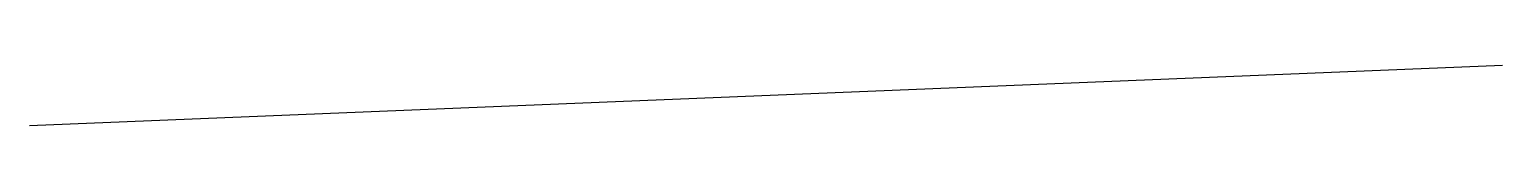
# Model space of a CAD drawing. Extents: x 10 to 40, y 10 to 11.2.
import ezdxf

# ---------------------------------------------------------------- set-up
doc = ezdxf.new("R2010")
doc.units = 0
doc.layers.get('0').update_dxf_attribs({"linetype": 'CONTINUOUS'})

msp = doc.modelspace()

# ---------------------------------------------------------------- linework, layer by layer
msp.add_lwpolyline([(10, 10), (40, 11.232)])

doc.saveas('drawing.dxf')
